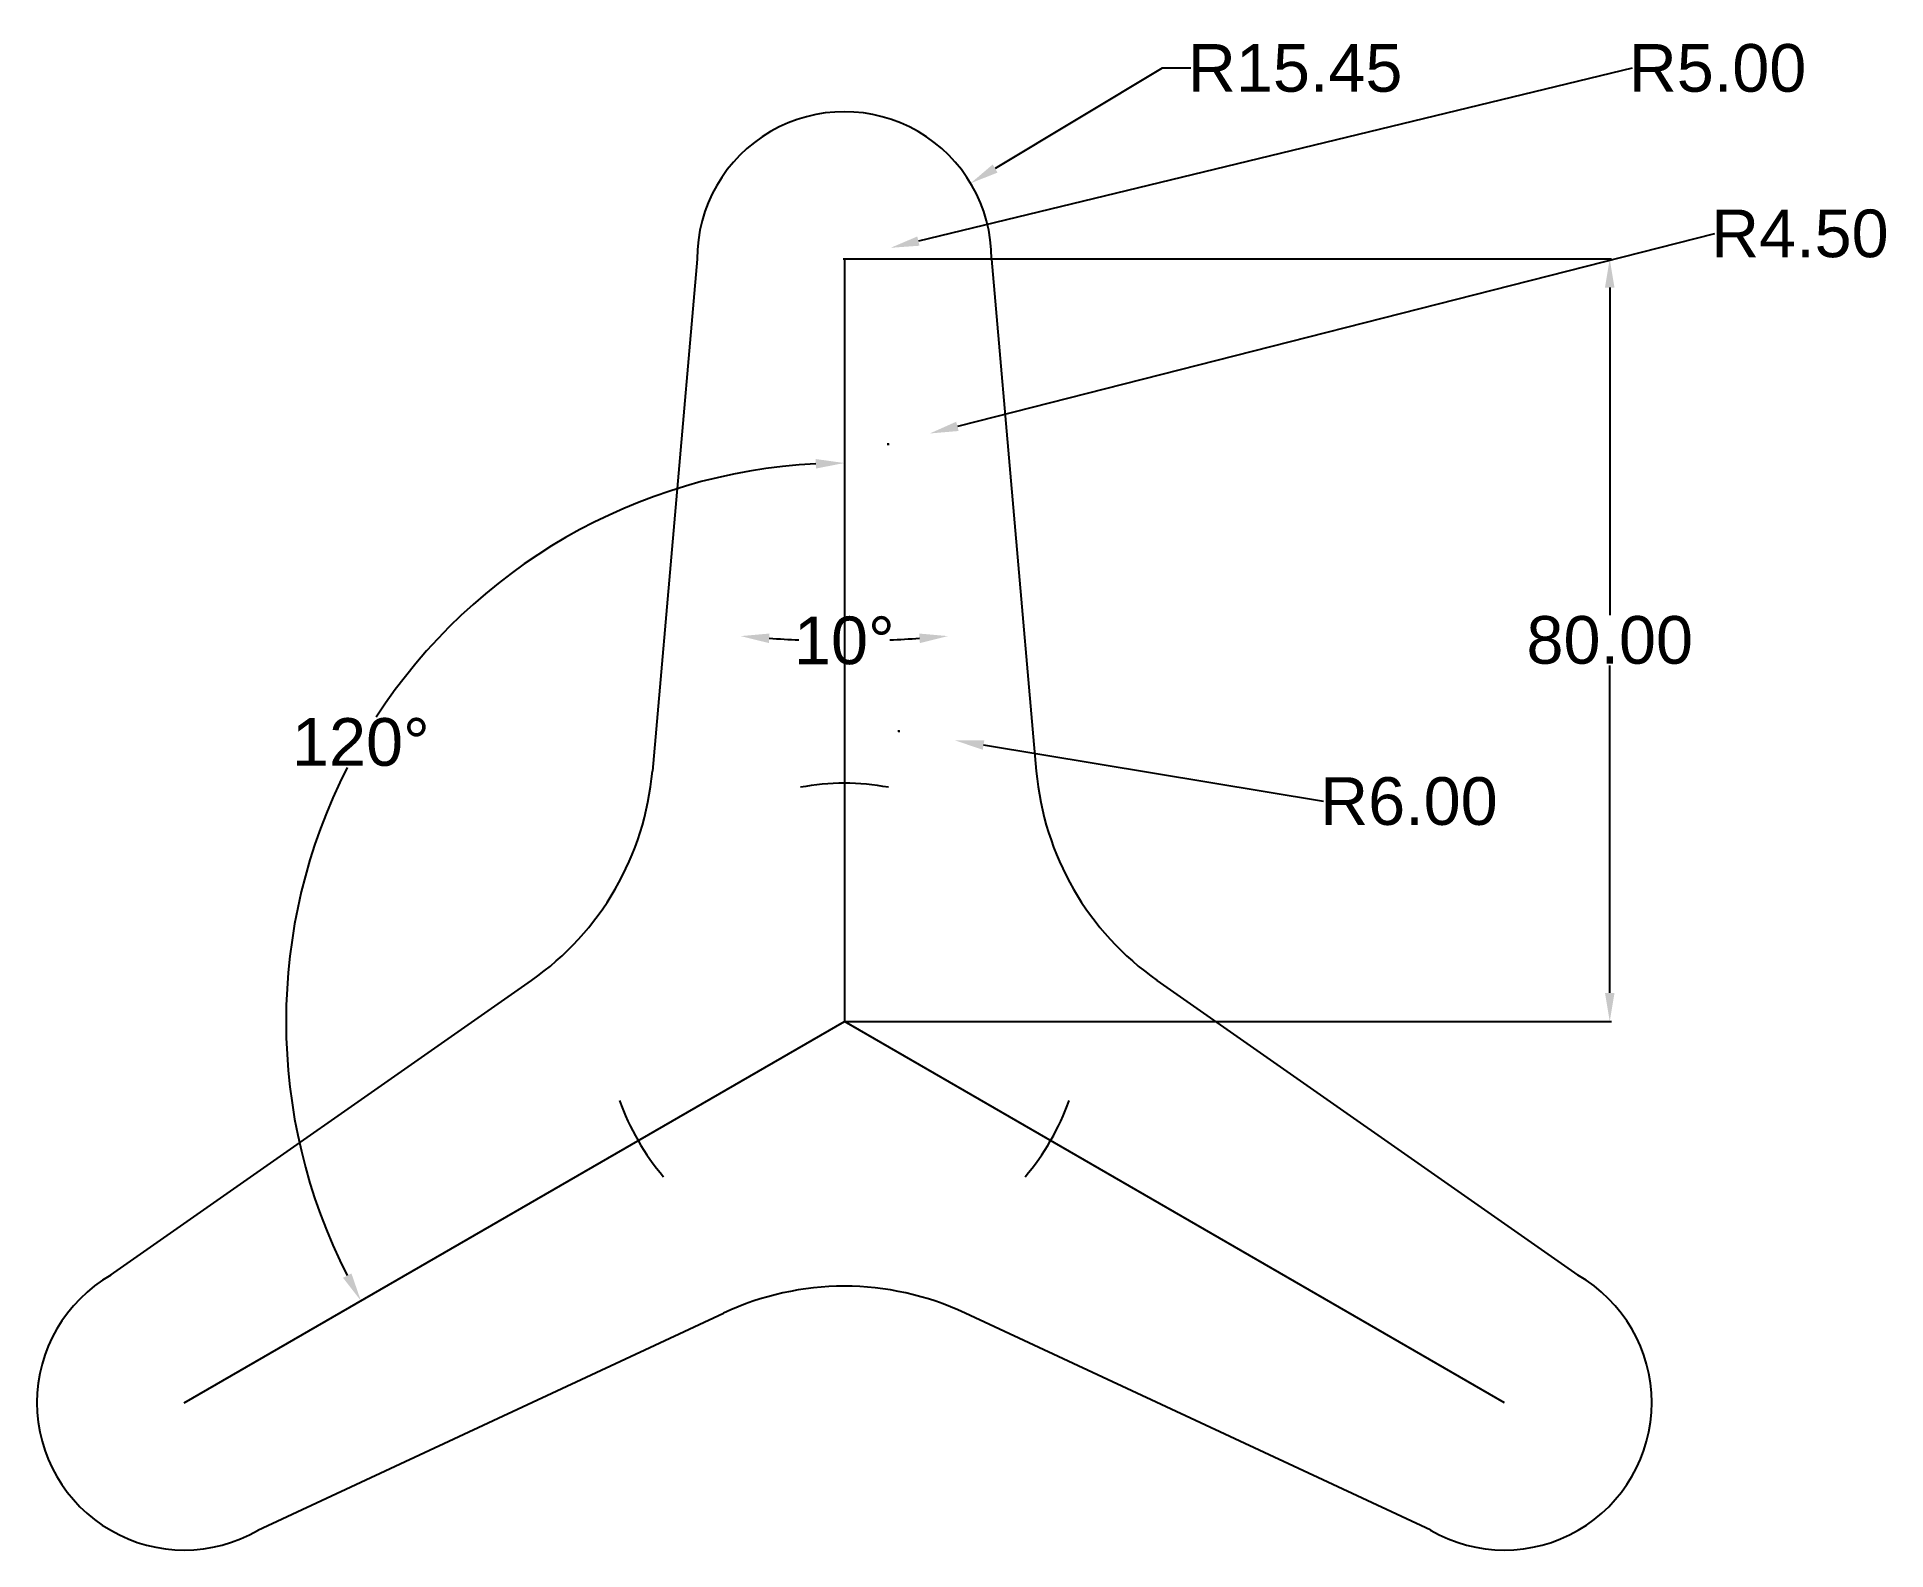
# Model space of a CAD drawing. Header units: millimetres. Extents: x 528 to 722, y 637 to 795.
import ezdxf

# ---------------------------------------------------------------- set-up
doc = ezdxf.new("R2010")
doc.units = ezdxf.units.MM
doc.header["$MEASUREMENT"] = 0
doc.styles.get("Standard").update_dxf_attribs({"font": 'arial.ttf'})
doc.dimstyles.get("Standard").update_dxf_attribs({"dimtxt": 5, "dimasz": 3, "dimexe": 0.18, "dimexo": 0.0625, "dimgap": 0.09, "dimtad": 0, "dimtih": 1, "dimtoh": 1, "dimzin": 0, "dimdsep": 46, "dimtxsty": 'Standard', "dimcen": 0.09, "dimadec": 0, "dimazin": 0, "dimtfac": 1, "dimtofl": 0, "dimtmove": 0, "dimatfit": 3, "dimfxl": 1, "dimtolj": 1, "dimtzin": 0, "dimarcsym": 0})

# ---------------------------------------------------------------- blocks, each defined once
blk = doc.blocks.new('*D5')
at = {"color": 0, "lineweight": -2, "transparency": 16777216}
for p, q in [((646.17, 792.21), (628.62, 781.68)), ((649.17, 792.21), (646.17, 792.21)), ((612.71, 772.2), (612.89, 772.2)), ((612.8, 772.11), (612.8, 772.29))]:
    blk.add_line(p, q, dxfattribs=at)
at = {"color": 0, "transparency": 16777216}
blk.add_solid([(628.37, 782.11), (628.88, 781.26), (626.05, 780.14)], dxfattribs=at)
at = {"layer": 'Defpoints', "color": 0, "transparency": 16777216}
for p in [(626.05, 780.14), (612.8, 772.2)]:
    blk.add_point(p, dxfattribs=at)
at = {"color": 0, "transparency": 16777216, "insert": (660.11, 792.21), "char_height": 5, "attachment_point": 5}
blk.add_mtext('\\A1;R15.45', dxfattribs=at)
blk = doc.blocks.new('*D6')
at = {"color": 0, "lineweight": -2, "transparency": 16777216}
for p, q in [((695.48, 792.21), (620.58, 774.08)), ((612.71, 772.2), (612.89, 772.2)), ((612.8, 772.11), (612.8, 772.29))]:
    blk.add_line(p, q, dxfattribs=at)
at = {"color": 0, "transparency": 16777216}
blk.add_solid([(620.46, 774.56), (620.69, 773.59), (617.66, 773.37)], dxfattribs=at)
at = {"layer": 'Defpoints', "color": 0, "transparency": 16777216}
for p in [(617.66, 773.37, 20), (612.8, 772.2, 20)]:
    blk.add_point(p, dxfattribs=at)
at = {"color": 0, "transparency": 16777216, "insert": (704.44, 792.21), "char_height": 5, "attachment_point": 5}
blk.add_mtext('\\A1;R5.00', dxfattribs=at)
blk = doc.blocks.new('*D7')
at = {"color": 0, "lineweight": -2, "transparency": 16777216}
for p, q in [((704.11, 774.85), (624.67, 754.63)), ((617.31, 752.78), (617.49, 752.78)), ((617.4, 752.69), (617.4, 752.87))]:
    blk.add_line(p, q, dxfattribs=at)
at = {"color": 0, "transparency": 16777216}
blk.add_solid([(624.54, 755.12), (624.79, 754.15), (621.76, 753.89)], dxfattribs=at)
at = {"layer": 'Defpoints', "color": 0, "transparency": 16777216}
for p in [(621.76, 753.89), (617.4, 752.78)]:
    blk.add_point(p, dxfattribs=at)
at = {"color": 0, "transparency": 16777216, "insert": (713.08, 774.85), "char_height": 5, "attachment_point": 5}
blk.add_mtext('\\A1;R4.50', dxfattribs=at)
blk = doc.blocks.new('*D8')
at = {"color": 0, "lineweight": -2, "transparency": 16777216}
for start, end in [(266.3771, 267.8148), (272.1852, 273.6229)]:
    blk.add_arc((612.8, 856.97), 124.82, start, end, dxfattribs=at)
at = {"color": 0, "transparency": 16777216}
for points in [[(604.88, 731.9), (604.95, 732.9), (601.92, 732.63)], [(620.65, 732.9), (620.73, 731.9), (623.68, 732.63)]]:
    blk.add_solid(points, dxfattribs=at)
at = {"layer": 'Defpoints', "color": 0, "transparency": 16777216}
for p in [(603.72, 753.17), (621.88, 753.17), (609.17, 732.2), (601.1, 723.18), (624.51, 723.18)]:
    blk.add_point(p, dxfattribs=at)
at = {"color": 0, "transparency": 16777216, "insert": (612.8, 732.15), "char_height": 5, "attachment_point": 5}
blk.add_mtext('\\A1;10°', dxfattribs=at)
blk = doc.blocks.new('*D9')
at = {"color": 0, "lineweight": -2, "transparency": 16777216}
for p, q in [((618.44, 722.66), (618.62, 722.66)), ((618.53, 722.57), (618.53, 722.75)), ((663.08, 715.29), (627.41, 721.19))]:
    blk.add_line(p, q, dxfattribs=at)
at = {"color": 0, "transparency": 16777216}
blk.add_solid([(627.49, 721.69), (627.33, 720.7), (624.45, 721.68)], dxfattribs=at)
at = {"layer": 'Defpoints', "color": 0, "transparency": 16777216}
for p in [(618.53, 722.66), (624.45, 721.68)]:
    blk.add_point(p, dxfattribs=at)
at = {"color": 0, "transparency": 16777216, "insert": (672.05, 715.29), "char_height": 5, "attachment_point": 5}
blk.add_mtext('\\A1;R6.00', dxfattribs=at)
blk = doc.blocks.new('*D11')
at = {"color": 0, "lineweight": -2, "transparency": 16777216}
for start, end in [(92.934, 146.968), (152.9419, 207.066)]:
    blk.add_arc((612.8, 692.2), 58.59, start, end, dxfattribs=at)
at = {"color": 0, "transparency": 16777216}
for points in [[(609.79, 751.21), (609.82, 750.21), (612.8, 750.79)], [(561.07, 665.77), (560.19, 665.3), (562.06, 662.9)]]:
    blk.add_solid(points, dxfattribs=at)
at = {"layer": 'Defpoints', "color": 0, "transparency": 16777216}
for p in [(612.8, 772.2), (575.14, 737.08), (612.8, 692.2), (612.8, 692.2), (543.52, 652.2)]:
    blk.add_point(p, dxfattribs=at)
at = {"color": 0, "transparency": 16777216, "insert": (562.06, 721.49), "char_height": 5, "attachment_point": 5}
blk.add_mtext('\\A1;120°', dxfattribs=at)
blk = doc.blocks.new('*D12')
at = {"color": 0, "lineweight": -2, "transparency": 16777216}
for p, q in [((612.86, 772.2), (693.31, 772.2)), ((693.13, 769.2), (693.13, 734.84)), ((693.13, 695.2), (693.13, 729.55)), ((612.86, 692.2), (693.31, 692.2))]:
    blk.add_line(p, q, dxfattribs=at)
at = {"color": 0, "transparency": 16777216}
for points in [[(692.63, 769.2), (693.63, 769.2), (693.13, 772.2)], [(692.63, 695.2), (693.63, 695.2), (693.13, 692.2)]]:
    blk.add_solid(points, dxfattribs=at)
at = {"layer": 'Defpoints', "color": 0, "transparency": 16777216}
for p in [(612.8, 772.2), (612.8, 692.2), (693.13, 692.2)]:
    blk.add_point(p, dxfattribs=at)
at = {"color": 0, "transparency": 16777216, "insert": (693.13, 732.2), "char_height": 5, "attachment_point": 5}
blk.add_mtext('\\A1;80.00', dxfattribs=at)

msp = doc.modelspace()

# ---------------------------------------------------------------- linework, layer by layer
for p, q in [((597.354, 772.195), (592.654, 718.468)), ((612.802, 772.196), (612.802, 692.196)), ((628.249, 772.195), (632.949, 718.468)), ((535.796, 665.573), (579.975, 696.508)), ((689.807, 665.573), (645.628, 696.508)), ((543.519, 652.196), (612.802, 692.196)), ((682.084, 652.196), (612.802, 692.196)), ((551.243, 638.818), (600.123, 661.611)), ((674.36, 638.818), (625.48, 661.611))]:
    msp.add_line(p, q)
for centre, radius, start, end in [((612.802, 772.196), 15.45, 359.88371, 180.11629), ((562.768, 721.082), 30, 305, 355), ((662.835, 721.082), 30, 185, 235), ((612.802, 692.196), 25, 79.35319, 100.64681), ((612.802, 692.196), 25, 79.35319, 100.64681), ((612.802, 692.196), 25, 199.35319, 220.64681), ((612.802, 692.196), 25, 199.35319, 220.64681), ((612.802, 692.196), 25, 319.35319, 340.64681), ((543.519, 652.196), 15.45, 119.88371, 300.11629), ((612.802, 634.422), 30, 65, 115), ((682.084, 652.196), 15.45, 239.88371, 60.11629)]:
    msp.add_arc(centre, radius, start, end)

# ---------------------------------------------------------------- dimensions: what is measured, and where the dimension line sits
for center, mpoint, picture, middle in [((612.802, 772.196), (626.052, 780.141), '*D5', (660.112, 792.208)), ((612.802, 772.196, 20), (617.661, 773.372, 20), '*D6', (695.477, 792.208)), ((617.399, 752.783), (621.76, 753.893), '*D7', (704.112, 774.854)), ((618.529, 722.662), (624.448, 721.682), '*D9', (663.078, 715.291))]:
    dim = msp.add_radius_dim(center=center, mpoint=mpoint, dimstyle='Standard')
    dim.commit()
    dim.dimension.update_dxf_attribs({"geometry": picture, "text_midpoint": middle, "dimtype": 164})
for base, line1, line2, picture, middle in [((575.14, 737.079), ((543.519, 652.196), (612.802, 692.196)), ((612.802, 772.196), (612.802, 692.196)), '*D11', (562.06, 721.491)), ((609.171, 732.204), ((603.721, 753.175), (601.097, 723.185)), ((621.882, 753.175), (624.506, 723.185)), '*D8', (612.802, 732.151))]:
    dim = msp.add_angular_dim_2l(base=base, line1=line1, line2=line2, dimstyle='Standard')
    dim.commit()
    dim.dimension.update_dxf_attribs({"geometry": picture, "text_midpoint": middle})
dim = msp.add_linear_dim(base=(693.129, 692.196), p1=(612.802, 772.196), p2=(612.802, 692.196), angle=90, dimstyle='Standard')
dim.commit()
dim.dimension.update_dxf_attribs({"geometry": '*D12', "text_midpoint": (693.129, 732.196), "dimtype": 160})

doc.saveas('drawing.dxf')
